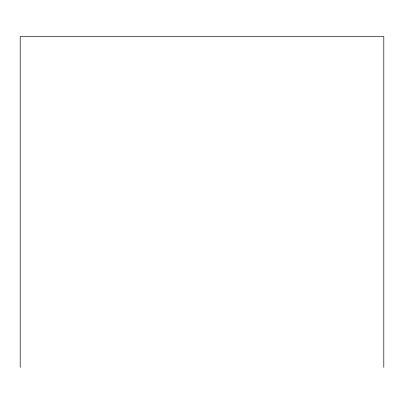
<?xml version="1.0" encoding="UTF-8"?>
<svg xmlns="http://www.w3.org/2000/svg" width="404" height="404" viewBox="0 0 404 404"><rect width="100%" height="100%" fill="white"/><g stroke="black" fill="none" stroke-linecap="round" stroke-linejoin="round"><path stroke-width="0.61" d="M383.8 367.387L383.8 36.612L20.2 36.612L20.2 367.387"/></g></svg>
